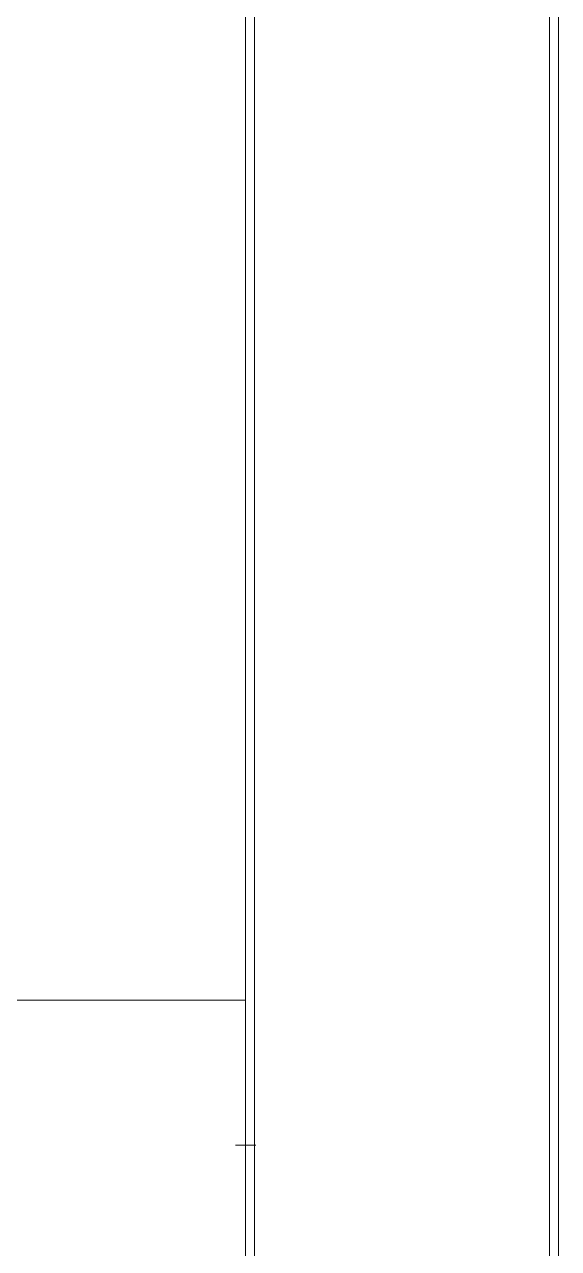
# Model space of a CAD drawing. Header units: millimetres. Extents: x -6949 to 305728, y -55091 to 76684.
# Drawn here: x 21949 to 22729, y 8061 to 9851 of the extents above; entities that cross this region are included whole.
import ezdxf

# ---------------------------------------------------------------- set-up
doc = ezdxf.new("R2010")
doc.units = ezdxf.units.MM
doc.layers.add('S-COLS', color=7, linetype='Continuous', lineweight=18)
doc.layers.add('S-FSTN', color=7, linetype='Continuous', lineweight=18)

msp = doc.modelspace()

# ---------------------------------------------------------------- linework, layer by layer
at = {"layer": 'S-COLS'}
for p, q in [((22271.5007, 12000.0004), (22271.5007, 20.001)), ((22284.5007, 12000.0004), (22284.5007, 20.001)), ((22715.5007, 20.001), (22715.5007, 12000.0004)), ((22728.5007, 20.001), (22728.5007, 12000.0004))]:
    msp.add_line(p, q, dxfattribs=at)
at = {"layer": 'S-FSTN'}
for p, q in [((22271.5007, 8424.215), (21796.4832, 8424.215)), ((22271.5007, 8006.0003), (22271.5007, 8424.215)), ((22271.5007, 8227.1076), (22271.5007, 8197.1076)), ((22286.5007, 8212.1076), (22256.5007, 8212.1076))]:
    msp.add_line(p, q, dxfattribs=at)

doc.saveas('drawing.dxf')
